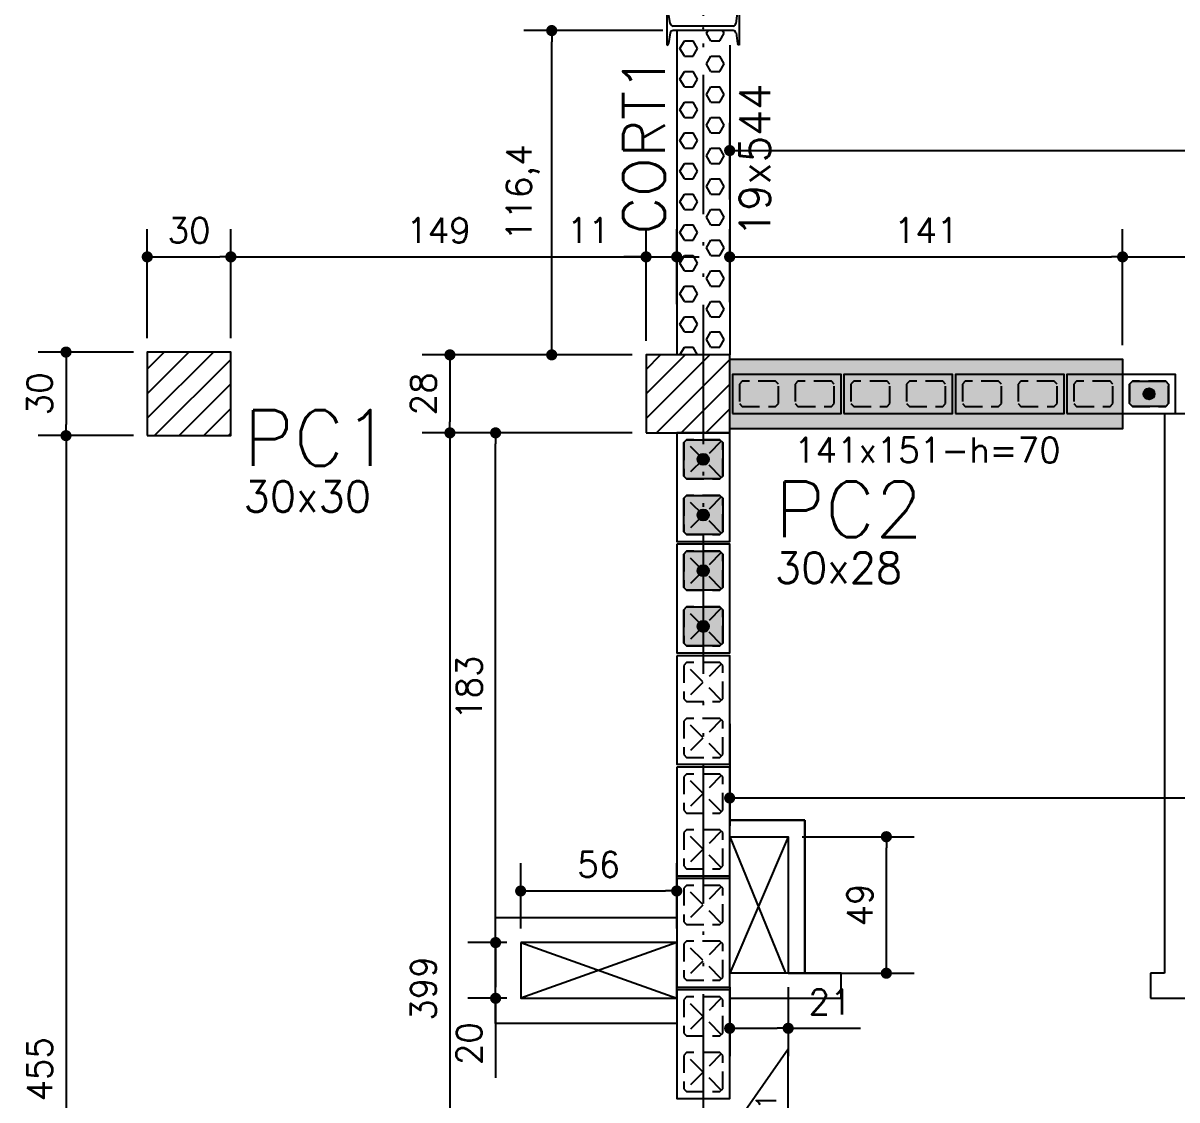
# Model space of a CAD drawing. Extents: x -14651 to 4582, y -13717 to -1290.
# Drawn here: x 620 to 1034, y -12275.1 to -11888.5 of the extents above; entities that cross this region are included whole.
import ezdxf
from ezdxf.enums import TextEntityAlignment as Align

# ---------------------------------------------------------------- set-up
doc = ezdxf.new("R2010")
doc.units = 0
doc.header["$LTSCALE"] = 25
doc.linetypes.add('DASHED2', pattern=[0.375, 0.25, -0.125])
doc.linetypes.add('ESTILO_TQS_0004', pattern=[3.3, 2, -0.4, 0.05, -0.4, 0.05, -0.4])
for name, color, linetype in [('203', 1, 'DASHED2'), ('213', 252, 'Continuous'), ('241', 2, 'Continuous'), ('247', 50, 'Continuous'), ('ABERTURAS', 53, 'Continuous'), ('ALVENARIA NÃO ESTRUTURAL', 242, 'Continuous'), ('Arranque', 14, 'Continuous'), ('COTA', 1, 'Continuous'), ('EIXOS', 1, 'ESTILO_TQS_0004'), ('FERRO', 5, 'Continuous'), ('H2', 252, 'Continuous'), ('H5', 1, 'Continuous'), ('P-D', 2, 'Continuous'), ('P-N', 5, 'Continuous'), ('Pena_1', 1, 'Continuous'), ('Pena_2', 2, 'Continuous'), ('PENA_6', 6, 'Continuous'), ('PIL-N', 4, 'Continuous'), ('PROJ', 252, 'Continuous'), ('SOLO-FUNDAÇOES', 7, 'Continuous'), ('TJANELA', 2, 'Continuous'), ('VIG-D', 2, 'Continuous'), ('VIG-N', 4, 'Continuous'), ('VIGA', 3, 'Continuous')]:
    doc.layers.add(name, color=color, linetype=linetype)
doc.styles.add('COTA', font='romans.shx')
doc.styles.get("Standard").update_dxf_attribs({"font": 'romans.shx'})
doc.styles.add('Texto1', font='romans.shx', dxfattribs={"height": 9})
doc.dimstyles.new('forma', dxfattribs={"dimscale": 5, "dimtxt": 1.8, "dimasz": 0.8, "dimexe": 2, "dimexo": 1, "dimgap": 1, "dimtad": 1, "dimdec": 1, "dimzin": 9, "dimtxsty": 'COTA', "dimblk1": 'DOT', "dimblk2": 'DOT', "dimsah": 1, "dimcen": 0, "dimdle": 1, "dimclrd": 256, "dimclre": 256, "dimclrt": 2, "dimadec": 0, "dimazin": 0, "dimtfac": 1, "dimtdec": 0, "dimtmove": 0, "dimatfit": 3, "dimfxl": 1, "dimtolj": 1, "dimtzin": 0, "dimarcsym": 0})

# ---------------------------------------------------------------- blocks, each defined once
blk = doc.blocks.new('P4020')
blk.add_lwpolyline([(-19.5, -9.5), (19.5, -9.5), (19.5, 9.5), (-19.5, 9.5), (-19.5, -9.5)])
at = {"color": 1, "linetype": 'DASHED2'}
for points in [[(-17, -6), (-16, -7), (-4, -7), (-3, -6), (-3, 6), (-4, 7), (-16, 7), (-17, 6), (-17, -6)], [(3, -6), (4, -7), (16, -7), (17, -6), (17, 6), (16, 7), (4, 7), (3, 6), (3, -6)]]:
    blk.add_lwpolyline(points, dxfattribs=at)
at = {"layer": '203', "color": 253}
for p, q in [((-16.5, 6.5), (-3.5, -6.5)), ((-3.5, 6.5), (-16.5, -6.5)), ((16.5, 6.5), (3.5, -6.5)), ((3.5, 6.5), (16.5, -6.5))]:
    blk.add_line(p, q, dxfattribs=at)
blk = doc.blocks.new('P4015', base_point=(5842102.11612, -8124149.02973))
blk.add_lwpolyline([(5842082.61612, -8124156.02973), (5842121.61612, -8124156.02973), (5842121.61612, -8124142.02973), (5842082.61612, -8124142.02973), (5842082.61612, -8124156.02973)])
at = {"color": 1, "linetype": 'DASHED2'}
for points in [[(5842085.11612, -8124152.52973), (5842086.11612, -8124153.52973), (5842098.11612, -8124153.52973), (5842099.11612, -8124152.52973), (5842099.11612, -8124145.52973), (5842098.11612, -8124144.52973), (5842086.11612, -8124144.52973), (5842085.11612, -8124145.52973), (5842085.11612, -8124152.52973)], [(5842105.11612, -8124152.52973), (5842106.11612, -8124153.52973), (5842118.11612, -8124153.52973), (5842119.11612, -8124152.52973), (5842119.11612, -8124145.52973), (5842118.11612, -8124144.52973), (5842106.11612, -8124144.52973), (5842105.11612, -8124145.52973), (5842105.11612, -8124152.52973)]]:
    blk.add_lwpolyline(points, dxfattribs=at)
blk = doc.blocks.new('GR-1409')
at = {"layer": '213'}
h = blk.add_hatch(color=256, dxfattribs=at)
h.paths.add_polyline_path([(-6, 4.5), (-7, 3.5), (-7, -3.5), (-6, -4.5), (6, -4.5), (7, -3.5), (7, 3.5), (6, 4.5)])
h.paths.add_polyline_path([(-2, 0, 1), (2, 0, 1)], flags=16)
at = {"layer": 'Arranque'}
blk.add_hatch(color=256, dxfattribs=at).paths.add_polyline_path([(-2, 0, 1), (2, 0, 1)])
at = {"layer": '213'}
blk.add_lwpolyline([(-7, 3.5), (-6, 4.5), (6, 4.5), (7, 3.5), (7, -3.5), (6, -4.5), (-6, -4.5), (-7, -3.5), (-7, 3.5)], dxfattribs=at)
at = {"layer": 'FERRO', "linetype": 'Continuous'}
blk.add_circle((0, 0), 2, dxfattribs=at)
blk = doc.blocks.new('GR-1414')
at = {"layer": '213'}
h = blk.add_hatch(color=256, dxfattribs=at)
h.paths.add_polyline_path([(6, -7), (7, -6), (7, 6), (6, 7), (-6, 7), (-7, 6), (-7, -6), (-6, -7)])
h.paths.add_polyline_path([(2, 0, 1), (-2, 0, 1)], flags=16)
at = {"layer": 'Arranque'}
blk.add_hatch(color=256, dxfattribs=at).paths.add_polyline_path([(2, 0, 1), (-2, 0, 1)])
at = {"layer": '213'}
for p, q in [((-7, 6), (-6, 7)), ((-7, -6), (-7, 6)), ((-6, 7), (6, 7)), ((6, 7), (7, 6)), ((7, 6), (7, -6)), ((-6, -7), (-7, -6)), ((6, -7), (-6, -7)), ((7, -6), (6, -7))]:
    blk.add_line(p, q, dxfattribs=at)
at = {"layer": 'FERRO', "linetype": 'Continuous'}
blk.add_circle((0, 0), 2, dxfattribs=at)
blk = doc.blocks.new('_IDNPAR_2')
at = {"color": 3}
blk.add_lwpolyline([(1, -0.7), (0, 0), (-1, -0.7)], close=True, dxfattribs=at)
blk.add_circle((0, 0), 0.05, dxfattribs=at)
at = {"layer": '247', "color": 2, "style": 'COTA', "flags": 8}
blk.add_attdef('ID', text='', height=0.24, dxfattribs=at).set_placement((0, -0.438), align=Align.MIDDLE_CENTER)
blk = doc.blocks.new('perfilW250x38-5')
at = {"layer": 'PROJ', "linetype": 'Continuous'}
for p, q in [((0.0856, 0.0655), (0.2064, 0.0655)), ((0.1292, 0.0536), (0.0918, 0.0594)), ((0.1378, 0.0434), (0.1378, -0.1724)), ((0.1542, 0.0434), (0.1542, -0.1724)), ((0.1629, 0.0536), (0.2003, 0.0594)), ((0.0856, -0.1945), (0.2064, -0.1945)), ((0.1292, -0.1825), (0.0918, -0.1883)), ((0.1629, -0.1825), (0.2003, -0.1883))]:
    blk.add_line(p, q, dxfattribs=at)
for centre, radius, start, end in [((0.0918, 0.0655), 0.00614, 180, 270), ((0.1276, 0.0434), 0.0102, 0, 81.1582), ((0.1644, 0.0434), 0.0102, 98.8418, 180), ((0.2003, 0.0655), 0.00614, 270, 0), ((0.0918, -0.1945), 0.00614, 90, 180), ((0.1276, -0.1724), 0.0102, 278.8418, 0), ((0.1644, -0.1724), 0.0102, 180, 261.1582), ((0.2003, -0.1945), 0.00614, 0, 90)]:
    blk.add_arc(centre, radius, start, end, dxfattribs=at)
at = {"layer": 'PROJ'}
blk.add_point((0.146, -0.0645), dxfattribs=at)
blk = doc.blocks.new('A$C0151072e')
at = {"layer": 'SOLO-FUNDAÇOES', "color": 111, "xscale": 100, "yscale": 100, "zscale": 100, "rotation": 270}
blk.add_blockref('perfilW250x38-5', (1197.83, -281.4), dxfattribs=at)
blk = doc.blocks.new('_Dot')
at = {"color": 0, "linetype": 'ByBlock', "lineweight": -2}
blk.add_line((-0.5, 0), (-1, 0), dxfattribs=at)
at = {"color": 0, "linetype": 'ByBlock', "const_width": 0.5}
blk.add_lwpolyline([(-0.25, 0, 1), (0.25, 0, 1)], format="xyb", close=True, dxfattribs=at)
blk = doc.blocks.new('*D92')
at = {"layer": 'COTA', "lineweight": -2, "transparency": 16777216}
for p, q in [((873.52, -11988.72), (873.52, -11962.42)), ((1014.52, -12004.1), (1014.52, -11962.42)), ((877.52, -11972.42), (1010.52, -11972.42))]:
    blk.add_line(p, q, dxfattribs=at)
at = {"layer": 'Defpoints', "color": 0, "transparency": 16777216}
for p in [(1014.52, -11972.42), (873.52, -11993.72), (1014.52, -12009.1)]:
    blk.add_point(p, dxfattribs=at)
at = {"layer": 'COTA', "lineweight": -2, "transparency": 16777216, "xscale": 4, "yscale": 4, "zscale": 4, "rotation": 180}
blk.add_blockref('_Dot', (873.52, -11972.42), dxfattribs=at)
at = {"layer": 'COTA', "lineweight": -2, "transparency": 16777216, "xscale": 4, "yscale": 4, "zscale": 4}
blk.add_blockref('_Dot', (1014.52, -11972.42), dxfattribs=at)
at = {"layer": 'COTA', "color": 2, "transparency": 16777216, "insert": (944.02, -11962.92), "char_height": 9, "attachment_point": 5, "style": 'COTA'}
blk.add_mtext('\\A1;141 ', dxfattribs=at)
blk = doc.blocks.new('*D93')
at = {"layer": 'COTA', "lineweight": -2, "transparency": 16777216}
for p, q in [((1014.52, -12004.1), (1014.52, -11962.42)), ((1073.52, -12004.1), (1073.52, -11962.42)), ((1018.52, -11972.42), (1069.52, -11972.42))]:
    blk.add_line(p, q, dxfattribs=at)
at = {"layer": 'Defpoints', "color": 0, "transparency": 16777216}
for p in [(1073.52, -11972.42), (1014.52, -12009.1), (1073.52, -12009.1)]:
    blk.add_point(p, dxfattribs=at)
at = {"layer": 'COTA', "lineweight": -2, "transparency": 16777216, "xscale": 4, "yscale": 4, "zscale": 4, "rotation": 180}
blk.add_blockref('_Dot', (1014.52, -11972.42), dxfattribs=at)
at = {"layer": 'COTA', "lineweight": -2, "transparency": 16777216, "xscale": 4, "yscale": 4, "zscale": 4}
blk.add_blockref('_Dot', (1073.52, -11972.42), dxfattribs=at)
at = {"layer": 'COTA', "color": 2, "transparency": 16777216, "insert": (1044.02, -11962.92), "char_height": 9, "attachment_point": 5, "style": 'COTA'}
blk.add_mtext('\\A1;59 ', dxfattribs=at)
blk = doc.blocks.new('*D108')
at = {"layer": 'COTA', "lineweight": -2, "transparency": 16777216}
for p, q in [((873.52, -11951.79), (873.52, -11924.24)), ((3258.52, -12009.6), (3258.52, -11924.24)), ((877.52, -11934.24), (3254.52, -11934.24))]:
    blk.add_line(p, q, dxfattribs=at)
at = {"layer": 'Defpoints', "color": 0, "transparency": 16777216}
for p in [(3258.52, -11934.24), (873.52, -11956.79), (3258.52, -12014.6)]:
    blk.add_point(p, dxfattribs=at)
at = {"layer": 'COTA', "lineweight": -2, "transparency": 16777216, "xscale": 4, "yscale": 4, "zscale": 4, "rotation": 180}
blk.add_blockref('_Dot', (873.52, -11934.24), dxfattribs=at)
at = {"layer": 'COTA', "lineweight": -2, "transparency": 16777216, "xscale": 4, "yscale": 4, "zscale": 4}
blk.add_blockref('_Dot', (3258.52, -11934.24), dxfattribs=at)
at = {"layer": 'COTA', "color": 2, "transparency": 16777216, "insert": (2066.02, -11924.74), "char_height": 9, "attachment_point": 5, "style": 'COTA'}
blk.add_mtext('\\A1;2385 ', dxfattribs=at)
blk = doc.blocks.new('*D132')
at = {"layer": 'COTA', "lineweight": -2, "transparency": 16777216}
for p, q in [((873.52, -12140.1), (873.52, -12176.68)), ((1464.52, -12153.6), (1464.52, -12176.68)), ((877.52, -12166.68), (1460.52, -12166.68))]:
    blk.add_line(p, q, dxfattribs=at)
at = {"layer": 'Defpoints', "color": 0, "transparency": 16777216}
for p in [(873.52, -12135.1), (1464.52, -12148.6), (1464.52, -12166.68)]:
    blk.add_point(p, dxfattribs=at)
at = {"layer": 'COTA', "lineweight": -2, "transparency": 16777216, "xscale": 4, "yscale": 4, "zscale": 4, "rotation": 180}
blk.add_blockref('_Dot', (873.52, -12166.68), dxfattribs=at)
at = {"layer": 'COTA', "lineweight": -2, "transparency": 16777216, "xscale": 4, "yscale": 4, "zscale": 4}
blk.add_blockref('_Dot', (1464.52, -12166.68), dxfattribs=at)
at = {"layer": 'COTA', "color": 2, "transparency": 16777216, "insert": (1169.02, -12157.18), "char_height": 9, "attachment_point": 5, "style": 'COTA'}
blk.add_mtext('\\A1;591 ', dxfattribs=at)
blk = doc.blocks.new('*D177')
at = {"layer": 'COTA', "lineweight": -2, "transparency": 16777216}
for p, q in [((664.52, -12001.6), (664.52, -11962.42)), ((694.52, -12001.6), (694.52, -11962.42)), ((668.52, -11972.42), (690.52, -11972.42))]:
    blk.add_line(p, q, dxfattribs=at)
at = {"layer": 'Defpoints', "color": 0, "transparency": 16777216}
for p in [(694.52, -11972.42), (664.52, -12006.6), (694.52, -12006.6)]:
    blk.add_point(p, dxfattribs=at)
at = {"layer": 'COTA', "lineweight": -2, "transparency": 16777216, "xscale": 4, "yscale": 4, "zscale": 4, "rotation": 180}
blk.add_blockref('_Dot', (664.52, -11972.42), dxfattribs=at)
at = {"layer": 'COTA', "lineweight": -2, "transparency": 16777216, "xscale": 4, "yscale": 4, "zscale": 4}
blk.add_blockref('_Dot', (694.52, -11972.42), dxfattribs=at)
at = {"layer": 'COTA', "color": 2, "transparency": 16777216, "insert": (679.52, -11962.92), "char_height": 9, "attachment_point": 5, "style": 'COTA'}
blk.add_mtext('\\A1;30 ', dxfattribs=at)
blk = doc.blocks.new('*D178')
at = {"layer": 'COTA', "lineweight": -2, "transparency": 16777216}
for p, q in [((694.52, -12001.6), (694.52, -11962.42)), ((843.52, -12002.6), (843.52, -11962.42)), ((698.52, -11972.42), (839.52, -11972.42))]:
    blk.add_line(p, q, dxfattribs=at)
at = {"layer": 'Defpoints', "color": 0, "transparency": 16777216}
for p in [(843.52, -11972.42), (694.52, -12006.6), (843.52, -12007.6)]:
    blk.add_point(p, dxfattribs=at)
at = {"layer": 'COTA', "lineweight": -2, "transparency": 16777216, "xscale": 4, "yscale": 4, "zscale": 4, "rotation": 180}
blk.add_blockref('_Dot', (694.52, -11972.42), dxfattribs=at)
at = {"layer": 'COTA', "lineweight": -2, "transparency": 16777216, "xscale": 4, "yscale": 4, "zscale": 4}
blk.add_blockref('_Dot', (843.52, -11972.42), dxfattribs=at)
at = {"layer": 'COTA', "color": 2, "transparency": 16777216, "insert": (769.02, -11962.92), "char_height": 9, "attachment_point": 5, "style": 'COTA'}
blk.add_mtext('\\A1;149 ', dxfattribs=at)
blk = doc.blocks.new('*D179')
at = {"layer": 'COTA', "lineweight": -2, "transparency": 16777216}
for p, q in [((843.52, -12002.6), (843.52, -11962.42)), ((854.52, -11989.4), (854.52, -11962.42)), ((812.49, -11972.42), (843.52, -11972.42)), ((839.52, -11972.42), (835.52, -11972.42)), ((843.52, -11972.42), (854.52, -11972.42)), ((843.52, -11972.42), (854.52, -11972.42)), ((858.52, -11972.42), (862.52, -11972.42))]:
    blk.add_line(p, q, dxfattribs=at)
at = {"layer": 'Defpoints', "color": 0, "transparency": 16777216}
for p in [(854.52, -11972.42), (854.52, -11994.4), (843.52, -12007.6)]:
    blk.add_point(p, dxfattribs=at)
at = {"layer": 'COTA', "lineweight": -2, "transparency": 16777216, "xscale": 4, "yscale": 4, "zscale": 4}
blk.add_blockref('_Dot', (843.52, -11972.42), dxfattribs=at)
at = {"layer": 'COTA', "lineweight": -2, "transparency": 16777216, "xscale": 4, "yscale": 4, "zscale": 4, "rotation": 180}
blk.add_blockref('_Dot', (854.52, -11972.42), dxfattribs=at)
at = {"layer": 'COTA', "color": 2, "transparency": 16777216, "insert": (822.85, -11962.92), "char_height": 9, "attachment_point": 5, "style": 'COTA'}
blk.add_mtext('\\A1;11 ', dxfattribs=at)
blk = doc.blocks.new('*D201')
at = {"layer": 'COTA', "lineweight": -2, "transparency": 16777216}
for p, q in [((659.52, -12006.6), (625.36, -12006.6)), ((635.36, -12010.6), (635.36, -12032.6)), ((659.52, -12036.6), (625.36, -12036.6))]:
    blk.add_line(p, q, dxfattribs=at)
at = {"layer": 'Defpoints', "color": 0, "transparency": 16777216}
for p in [(664.52, -12006.6), (635.36, -12036.6), (664.52, -12036.6)]:
    blk.add_point(p, dxfattribs=at)
at = {"layer": 'COTA', "lineweight": -2, "transparency": 16777216, "xscale": 4, "yscale": 4, "zscale": 4}
for p, rotation in [((635.36, -12006.6), 90), ((635.36, -12036.6), 270)]:
    blk.add_blockref('_Dot', p, dxfattribs=dict(at, rotation=rotation))
at = {"layer": 'COTA', "color": 2, "transparency": 16777216, "insert": (625.86, -12021.6), "char_height": 9, "attachment_point": 5, "rotation": 90, "style": 'COTA'}
blk.add_mtext('\\A1;30 ', dxfattribs=at)
blk = doc.blocks.new('*D202')
at = {"layer": 'COTA', "lineweight": -2, "transparency": 16777216}
for p, q in [((659.52, -12036.6), (625.36, -12036.6)), ((635.36, -12040.6), (635.36, -12487.6)), ((659.52, -12491.6), (625.36, -12491.6))]:
    blk.add_line(p, q, dxfattribs=at)
at = {"layer": 'Defpoints', "color": 0, "transparency": 16777216}
for p in [(664.52, -12036.6), (635.36, -12491.6), (664.52, -12491.6)]:
    blk.add_point(p, dxfattribs=at)
at = {"layer": 'COTA', "lineweight": -2, "transparency": 16777216, "xscale": 4, "yscale": 4, "zscale": 4}
for p, rotation in [((635.36, -12036.6), 90), ((635.36, -12491.6), 270)]:
    blk.add_blockref('_Dot', p, dxfattribs=dict(at, rotation=rotation))
at = {"layer": 'COTA', "color": 2, "transparency": 16777216, "insert": (625.86, -12264.1), "char_height": 9, "attachment_point": 5, "rotation": 90, "style": 'COTA'}
blk.add_mtext('\\A1;455 ', dxfattribs=at)
blk = doc.blocks.new('*D206')
at = {"layer": 'COTA', "lineweight": -2, "transparency": 16777216}
for p, q in [((838.52, -12007.6), (763.13, -12007.6)), ((773.13, -12011.6), (773.13, -12031.6)), ((838.52, -12035.6), (763.13, -12035.6))]:
    blk.add_line(p, q, dxfattribs=at)
at = {"layer": 'Defpoints', "color": 0, "transparency": 16777216}
for p in [(843.52, -12007.6), (773.13, -12035.6), (843.52, -12035.6)]:
    blk.add_point(p, dxfattribs=at)
at = {"layer": 'COTA', "lineweight": -2, "transparency": 16777216, "xscale": 4, "yscale": 4, "zscale": 4}
for p, rotation in [((773.13, -12007.6), 90), ((773.13, -12035.6), 270)]:
    blk.add_blockref('_Dot', p, dxfattribs=dict(at, rotation=rotation))
at = {"layer": 'COTA', "color": 2, "transparency": 16777216, "insert": (763.63, -12021.6), "char_height": 9, "attachment_point": 5, "rotation": 90, "style": 'COTA'}
blk.add_mtext('\\A1;28 ', dxfattribs=at)
blk = doc.blocks.new('*D207')
at = {"layer": 'COTA', "lineweight": -2, "transparency": 16777216}
for p, q in [((838.52, -12035.6), (763.13, -12035.6)), ((773.13, -12039.6), (773.13, -12430.6)), ((849.52, -12434.6), (763.13, -12434.6))]:
    blk.add_line(p, q, dxfattribs=at)
at = {"layer": 'Defpoints', "color": 0, "transparency": 16777216}
for p in [(843.52, -12035.6), (773.13, -12434.6), (854.52, -12434.6)]:
    blk.add_point(p, dxfattribs=at)
at = {"layer": 'COTA', "lineweight": -2, "transparency": 16777216, "xscale": 4, "yscale": 4, "zscale": 4}
for p, rotation in [((773.13, -12035.6), 90), ((773.13, -12434.6), 270)]:
    blk.add_blockref('_Dot', p, dxfattribs=dict(at, rotation=rotation))
at = {"layer": 'COTA', "color": 2, "transparency": 16777216, "insert": (763.63, -12235.1), "char_height": 9, "attachment_point": 5, "rotation": 90, "style": 'COTA'}
blk.add_mtext('\\A1;399 ', dxfattribs=at)
blk = doc.blocks.new('*D244')
at = {"layer": 'COTA', "lineweight": -2, "transparency": 16777216}
for p, q in [((1027.84, -12028.6), (1104.47, -12028.6)), ((1094.47, -12032.6), (1094.47, -12495.6)), ((1044.52, -12499.6), (1104.47, -12499.6))]:
    blk.add_line(p, q, dxfattribs=at)
at = {"layer": 'Defpoints', "color": 0, "transparency": 16777216}
for p in [(1022.84, -12028.6), (1039.52, -12499.6), (1094.47, -12499.6)]:
    blk.add_point(p, dxfattribs=at)
at = {"layer": 'COTA', "lineweight": -2, "transparency": 16777216, "xscale": 4, "yscale": 4, "zscale": 4}
for p, rotation in [((1094.47, -12028.6), 90), ((1094.47, -12499.6), 270)]:
    blk.add_blockref('_Dot', p, dxfattribs=dict(at, rotation=rotation))
at = {"layer": 'COTA', "color": 2, "transparency": 16777216, "insert": (1084.97, -12264.1), "char_height": 9, "attachment_point": 5, "rotation": 90, "style": 'COTA'}
blk.add_mtext('\\A1;471 ', dxfattribs=at)
blk = doc.blocks.new('layout-inferior 2')
at = {"layer": 'ALVENARIA NÃO ESTRUTURAL'}
for p, q in [((26775.58, -12028.6), (26775.58, -12229.6)), ((26619.58, -12174.6), (26646.58, -12174.6)), ((26646.58, -12174.6), (26619.58, -12174.6)), ((26646.58, -12174.6), (26646.58, -12229.6)), ((26646.58, -12229.6), (26646.58, -12174.6)), ((26619.58, -12180.6), (26640.58, -12180.6)), ((26640.58, -12180.6), (26640.58, -12229.6)), ((26535.58, -12247.6), (26535.58, -12209.6)), ((26535.58, -12209.6), (26535.58, -12209.6)), ((26535.58, -12209.6), (26600.58, -12209.6)), ((26544.58, -12218.6), (26544.58, -12238.6)), ((26600.58, -12218.6), (26544.58, -12218.6)), ((26659.58, -12229.6), (26619.58, -12229.6)), ((26646.58, -12229.6), (26637.58, -12229.6)), ((26640.58, -12229.6), (26646.58, -12229.6)), ((26659.58, -12238.6), (26659.58, -12229.6)), ((26775.58, -12229.6), (26770.58, -12229.6)), ((26770.58, -12229.6), (26770.58, -12238.6)), ((26544.58, -12238.6), (26600.58, -12238.6)), ((26619.58, -12238.6), (26659.58, -12238.6)), ((26770.58, -12238.6), (26874.58, -12238.6)), ((26600.58, -12247.6), (26535.58, -12247.6))]:
    blk.add_line(p, q, dxfattribs=at)
at = {"layer": 'Pena_1'}
for p, q in [((26619.58, -12180.6), (26639.58, -12229.6)), ((26640.58, -12180.6), (26619.58, -12229.6)), ((26544.58, -12218.6), (26600.58, -12238.6)), ((26600.58, -12218.6), (26544.58, -12238.6))]:
    blk.add_line(p, q, dxfattribs=at)
at = {"layer": 'Pena_2'}
for points in [[(26619.58, -12180.6), (26640.58, -12180.6), (26640.58, -12229.6), (26619.58, -12229.6), (26619.58, -12180.6)], [(26544.58, -12218.6), (26544.58, -12238.6), (26600.58, -12238.6), (26600.58, -12218.6), (26544.58, -12218.6)]]:
    blk.add_lwpolyline(points, dxfattribs=at)
blk = doc.blocks.new('*D304')
at = {"layer": 'COTA', "lineweight": -2, "transparency": 16777216}
for p, q in [((798.52, -12213.6), (798.52, -12190.07)), ((854.52, -12213.6), (854.52, -12190.07)), ((802.52, -12200.07), (850.52, -12200.07))]:
    blk.add_line(p, q, dxfattribs=at)
at = {"layer": 'Defpoints', "color": 0, "transparency": 16777216}
for p in [(854.52, -12200.07), (798.52, -12218.6), (854.52, -12218.6)]:
    blk.add_point(p, dxfattribs=at)
at = {"layer": 'COTA', "lineweight": -2, "transparency": 16777216, "xscale": 4, "yscale": 4, "zscale": 4, "rotation": 180}
blk.add_blockref('_Dot', (798.52, -12200.07), dxfattribs=at)
at = {"layer": 'COTA', "lineweight": -2, "transparency": 16777216, "xscale": 4, "yscale": 4, "zscale": 4}
blk.add_blockref('_Dot', (854.52, -12200.07), dxfattribs=at)
at = {"layer": 'COTA', "color": 2, "transparency": 16777216, "insert": (826.52, -12190.57), "char_height": 9, "attachment_point": 5, "style": 'COTA'}
blk.add_mtext('\\A1;56 ', dxfattribs=at)
blk = doc.blocks.new('*D348')
at = {"layer": 'COTA', "lineweight": -2, "transparency": 16777216}
for p, q in [((793.52, -12218.6), (779.52, -12218.6)), ((789.52, -12222.6), (789.52, -12234.6)), ((793.52, -12238.6), (779.52, -12238.6)), ((789.52, -12238.6), (789.52, -12267.17))]:
    blk.add_line(p, q, dxfattribs=at)
at = {"layer": 'Defpoints', "color": 0, "transparency": 16777216}
for p in [(798.52, -12218.6), (789.52, -12238.6), (798.52, -12238.6)]:
    blk.add_point(p, dxfattribs=at)
at = {"layer": 'COTA', "lineweight": -2, "transparency": 16777216, "xscale": 4, "yscale": 4, "zscale": 4}
for p, rotation in [((789.52, -12218.6), 90), ((789.52, -12238.6), 270)]:
    blk.add_blockref('_Dot', p, dxfattribs=dict(at, rotation=rotation))
at = {"layer": 'COTA', "color": 2, "transparency": 16777216, "insert": (780.02, -12254.88), "char_height": 9, "attachment_point": 5, "rotation": 90, "style": 'COTA'}
blk.add_mtext('\\A1;20 ', dxfattribs=at)
blk = doc.blocks.new('*D306')
at = {"layer": 'COTA', "lineweight": -2, "transparency": 16777216}
for p, q in [((838.52, -12035.6), (779.52, -12035.6)), ((789.52, -12214.6), (789.52, -12039.6)), ((793.52, -12218.6), (779.52, -12218.6))]:
    blk.add_line(p, q, dxfattribs=at)
at = {"layer": 'Defpoints', "color": 0, "transparency": 16777216}
for p in [(789.52, -12035.6), (843.52, -12035.6), (798.52, -12218.6)]:
    blk.add_point(p, dxfattribs=at)
at = {"layer": 'COTA', "lineweight": -2, "transparency": 16777216, "xscale": 4, "yscale": 4, "zscale": 4}
for p, rotation in [((789.52, -12035.6), 90), ((789.52, -12218.6), 270)]:
    blk.add_blockref('_Dot', p, dxfattribs=dict(at, rotation=rotation))
at = {"layer": 'COTA', "color": 2, "transparency": 16777216, "insert": (780.02, -12127.1), "char_height": 9, "attachment_point": 5, "rotation": 90, "style": 'COTA'}
blk.add_mtext('\\A1;183 ', dxfattribs=at)
blk = doc.blocks.new('*D339')
at = {"layer": 'COTA', "lineweight": -2, "transparency": 16777216}
for p, q in [((873.52, -12234.6), (873.52, -12259.38)), ((894.52, -12234.6), (894.52, -12259.38)), ((877.52, -12249.38), (890.52, -12249.38)), ((894.52, -12249.38), (920.52, -12249.38))]:
    blk.add_line(p, q, dxfattribs=at)
at = {"layer": 'Defpoints', "color": 0, "transparency": 16777216}
for p in [(873.52, -12229.6), (894.52, -12229.6), (894.52, -12249.38)]:
    blk.add_point(p, dxfattribs=at)
at = {"layer": 'COTA', "lineweight": -2, "transparency": 16777216, "xscale": 4, "yscale": 4, "zscale": 4, "rotation": 180}
blk.add_blockref('_Dot', (873.52, -12249.38), dxfattribs=at)
at = {"layer": 'COTA', "lineweight": -2, "transparency": 16777216, "xscale": 4, "yscale": 4, "zscale": 4}
blk.add_blockref('_Dot', (894.52, -12249.38), dxfattribs=at)
at = {"layer": 'COTA', "color": 2, "transparency": 16777216, "insert": (909.52, -12239.88), "char_height": 9, "attachment_point": 5, "style": 'COTA'}
blk.add_mtext('\\A1;21 ', dxfattribs=at)
blk = doc.blocks.new('*D346')
at = {"layer": 'COTA', "lineweight": -2, "transparency": 16777216}
for p, q in [((899.52, -12180.6), (939.74, -12180.6)), ((929.74, -12225.6), (929.74, -12184.6)), ((899.52, -12229.6), (939.74, -12229.6))]:
    blk.add_line(p, q, dxfattribs=at)
at = {"layer": 'Defpoints', "color": 0, "transparency": 16777216}
for p in [(894.52, -12180.6), (929.74, -12180.6), (894.52, -12229.6)]:
    blk.add_point(p, dxfattribs=at)
at = {"layer": 'COTA', "lineweight": -2, "transparency": 16777216, "xscale": 4, "yscale": 4, "zscale": 4}
for p, rotation in [((929.74, -12180.6), 90), ((929.74, -12229.6), 270)]:
    blk.add_blockref('_Dot', p, dxfattribs=dict(at, rotation=rotation))
at = {"layer": 'COTA', "color": 2, "transparency": 16777216, "insert": (920.24, -12205.1), "char_height": 9, "attachment_point": 5, "rotation": 90, "style": 'COTA'}
blk.add_mtext('\\A1;49 ', dxfattribs=at)
blk = doc.blocks.new('*D331')
at = {"layer": 'COTA', "lineweight": -2, "transparency": 16777216}
for p, q in [((849.52, -11891.17), (799.65, -11891.17)), ((809.65, -12003.6), (809.65, -11895.17)), ((838.52, -12007.6), (799.65, -12007.6))]:
    blk.add_line(p, q, dxfattribs=at)
at = {"layer": 'Defpoints', "color": 0, "transparency": 16777216}
for p in [(809.65, -11891.17), (854.52, -11891.17), (843.52, -12007.6)]:
    blk.add_point(p, dxfattribs=at)
at = {"layer": 'COTA', "lineweight": -2, "transparency": 16777216, "xscale": 4, "yscale": 4, "zscale": 4}
for p, rotation in [((809.65, -11891.17), 90), ((809.65, -12007.6), 270)]:
    blk.add_blockref('_Dot', p, dxfattribs=dict(at, rotation=rotation))
at = {"layer": 'COTA', "color": 2, "transparency": 16777216, "insert": (799.29, -11949.39), "char_height": 9, "attachment_point": 5, "rotation": 90, "style": 'COTA'}
blk.add_mtext('\\A1;116,4 ', dxfattribs=at)

msp = doc.modelspace()

# ---------------------------------------------------------------- hatches: boundary and pattern name
at = {"layer": 'ABERTURAS', "transparency": 33554457}
msp.add_hatch(color=256, dxfattribs=at).paths.add_polyline_path([(873.52, -12009.1), (1014.52, -12009.1), (1014.52, -12034.1), (873.52, -12034.1)])
at = {"layer": 'H2'}
h = msp.add_hatch(dxfattribs=at)
h.set_pattern_fill('HEX', color=256, style=0)
edge = h.paths.add_edge_path()
edge.add_line((873.52, -12007.6), (854.52, -12007.6))
edge.add_line((854.52, -12007.6), (854.52, -11891.17))
edge.add_line((854.52, -11891.17), (871.32, -11891.17))
edge.add_arc((871.32, -11892.2), 1.02, 8.8418, 90, ccw=False)
edge.add_line((872.33, -11892.04), (872.91, -11895.78))
edge.add_arc((873.64, -11895.67), 0.736, 188.8418, 261.1582)
edge.add_line((873.52, -11896.39), (873.52, -12007.6))
at = {"layer": 'H5'}
h = msp.add_hatch(dxfattribs=at)
h.set_pattern_fill('ANSI31', color=256, scale=50, style=0)
h.set_pattern_definition([(45, (199.517, -12044.5974), (-4.41942, 4.41942), [])])
h.paths.add_polyline_path([(664.52, -12036.6), (694.52, -12036.6), (694.52, -12006.6), (664.52, -12006.6)])
h = msp.add_hatch(dxfattribs=at)
h.set_pattern_fill('ANSI31', color=256, scale=50, style=0)
h.set_pattern_definition([(45, (219.517, -12044.5974), (-4.41942, 4.41942), [])])
h.paths.add_polyline_path([(843.52, -12035.6), (873.52, -12035.6), (873.52, -12007.6), (843.52, -12007.6)])

# ---------------------------------------------------------------- linework, layer by layer
at = {"layer": 'ABERTURAS'}
msp.add_lwpolyline([(873.52, -12009.1), (1014.52, -12009.1), (1014.52, -12034.1), (873.52, -12034.1)], close=True, dxfattribs=at)
at = {"layer": 'EIXOS'}
msp.add_line((864.02, -11494.61), (864.02, -13689.12), dxfattribs=at)
at = {"layer": 'P-N', "linetype": 'Continuous'}
for points in [[(664.52, -12036.6), (694.52, -12036.6), (694.52, -12006.6), (664.52, -12006.6), (664.52, -12036.6)], [(843.52, -12035.6), (873.52, -12035.6), (873.52, -12007.6), (843.52, -12007.6), (843.52, -12035.6)]]:
    msp.add_lwpolyline(points, dxfattribs=at)
at = {"layer": 'VIGA'}
for points in [[(854.52, -11891.17), (854.52, -12007.6)], [(873.52, -11896.39), (873.52, -12007.6)]]:
    msp.add_lwpolyline(points, dxfattribs=at)

# ---------------------------------------------------------------- block references
for name, p in [('GR-1409', (1024.02, -12021.6)), ('GR-1414', (864.02, -12045.1)), ('GR-1414', (864.02, -12065.1)), ('GR-1414', (864.02, -12085.1)), ('GR-1414', (864.02, -12105.1))]:
    msp.add_blockref(name, p)
at = {"layer": '241'}
for p in [(894.02, -12021.6), (934.02, -12021.6), (974.02, -12021.6), (1014.02, -12021.6)]:
    msp.add_blockref('P4015', p, dxfattribs=at)
at = {"layer": '241', "rotation": 270}
for p in [(864.02, -12055.1), (864.02, -12095.1), (864.02, -12135.1), (864.02, -12175.1), (864.02, -12215.1), (864.02, -12255.1)]:
    msp.add_blockref('P4020', p, dxfattribs=at)
at = {"layer": '247', "linetype": 'Continuous', "xscale": 30, "yscale": 30, "zscale": 30, "rotation": 90.00000000000001}
msp.add_blockref('_IDNPAR_2', (873.52, -12286.85), dxfattribs=at).add_auto_attribs({'ID': 'Par31'})
at = {"layer": 'COTA'}
msp.add_blockref('layout-inferior 2', (-25746.06, 0), dxfattribs=at)
at = {"layer": 'PENA_6'}
msp.add_blockref('A$C0151072e', (-327.4, -11594.35), dxfattribs=at)

# ---------------------------------------------------------------- texts
at = {"layer": 'P-D', "linetype": 'Continuous'}
for s, p in [('30x30', (699.1, -12063.9)), ('30x28', (889.71, -12089.51))]:
    msp.add_text(s, height=11, dxfattribs=at).set_placement(p)
at = {"layer": 'PIL-N', "linetype": 'Continuous'}
for s, p in [('PC1', (699.1, -12047.4)), ('PC2', (889.71, -12073.01))]:
    msp.add_text(s, height=20, dxfattribs=at).set_placement(p)
at = {"layer": 'TJANELA', "style": 'Texto1'}
msp.add_text('141x151-h=70', height=9, dxfattribs=at).set_placement((944.45, -12046.29), align=Align.CENTER)
at = {"layer": 'VIG-D', "linetype": 'Continuous'}
msp.add_text('19x544', height=11, rotation=90, dxfattribs=at).set_placement((888.06, -11965.34))
at = {"layer": 'VIG-N', "linetype": 'Continuous'}
msp.add_text('CORT1', height=15, rotation=90, dxfattribs=at).set_placement((850.27, -11964.35))

# ---------------------------------------------------------------- dimensions: what is measured, and where the dimension line sits
at = {"layer": 'COTA'}
for base, p1, p2, override, picture, middle in [((809.65, -11891.17), (843.52, -12007.6), (854.52, -11891.17), {"dimpost": ' '}, '*D331', (799.29, -11949.39)), ((635.36, -12036.6), (664.52, -12006.6), (664.52, -12036.6), {"dimpost": ' '}, '*D201', (625.86, -12021.6)), ((773.13, -12035.6), (843.52, -12007.6), (843.52, -12035.6), {"dimpost": ' '}, '*D206', (763.63, -12021.6)), ((1094.47, -12499.6), (1022.84, -12028.6), (1039.52, -12499.6), {"dimpost": ' '}, '*D244', (1084.97, -12264.1)), ((635.36, -12491.6), (664.52, -12036.6), (664.52, -12491.6), {"dimpost": ' ', "dimtmove": 1}, '*D202', (625.86, -12264.1)), ((773.13, -12434.6), (843.52, -12035.6), (854.52, -12434.6), {"dimpost": ' ', "dimtmove": 1}, '*D207', (763.63, -12235.1)), ((789.52, -12035.6), (798.52, -12218.6), (843.52, -12035.6), {"dimpost": ' '}, '*D306', (780.02, -12127.1)), ((929.74, -12180.6), (894.52, -12229.6), (894.52, -12180.6), {"dimpost": ' '}, '*D346', (920.24, -12205.1)), ((789.52, -12238.6), (798.52, -12218.6), (798.52, -12238.6), {"dimpost": ' '}, '*D348', (780.02, -12254.88))]:
    dim = msp.add_linear_dim(base=base, p1=p1, p2=p2, angle=90, dimstyle='forma', override=override, dxfattribs=at)
    dim.commit()
    dim.dimension.update_dxf_attribs({"geometry": picture, "text_midpoint": middle})
for base, p1, p2, override, picture, middle in [((3258.52, -11934.24), (873.52, -11956.79), (3258.52, -12014.6), {"dimpost": ' '}, '*D108', (2066.02, -11924.74)), ((694.52, -11972.42), (664.52, -12006.6), (694.52, -12006.6), {"dimpost": ' '}, '*D177', (679.52, -11962.92)), ((843.52, -11972.42), (694.52, -12006.6), (843.52, -12007.6), {"dimpost": ' ', "dimtmove": 1}, '*D178', (769.02, -11962.92)), ((1014.52, -11972.42), (873.52, -11993.72), (1014.52, -12009.1), {"dimpost": ' '}, '*D92', (944.02, -11962.92)), ((1073.52, -11972.42), (1014.52, -12009.1), (1073.52, -12009.1), {"dimpost": ' ', "dimtmove": 1}, '*D93', (1044.02, -11962.92)), ((1464.52, -12166.68), (873.52, -12135.1), (1464.52, -12148.6), {"dimpost": ' '}, '*D132', (1169.02, -12157.18)), ((854.52, -12200.07), (798.52, -12218.6), (854.52, -12218.6), {"dimpost": ' '}, '*D304', (826.52, -12190.57)), ((894.52, -12249.38), (873.52, -12229.6), (894.52, -12229.6), {"dimpost": ' '}, '*D339', (909.52, -12239.88))]:
    dim = msp.add_linear_dim(base=base, p1=p1, p2=p2, dimstyle='forma', override=override, dxfattribs=at)
    dim.commit()
    dim.dimension.update_dxf_attribs({"geometry": picture, "text_midpoint": middle})
dim = msp.add_linear_dim(base=(854.52, -11972.42), p1=(843.52, -12007.6), p2=(854.52, -11994.4), dimstyle='forma', override={"dimpost": ' ', "dimtmove": 1}, dxfattribs=at)
dim.commit()
dim.dimension.update_dxf_attribs({"geometry": '*D179', "text_midpoint": (822.85, -11972.42), "dimtype": 128})

doc.saveas('drawing.dxf')
